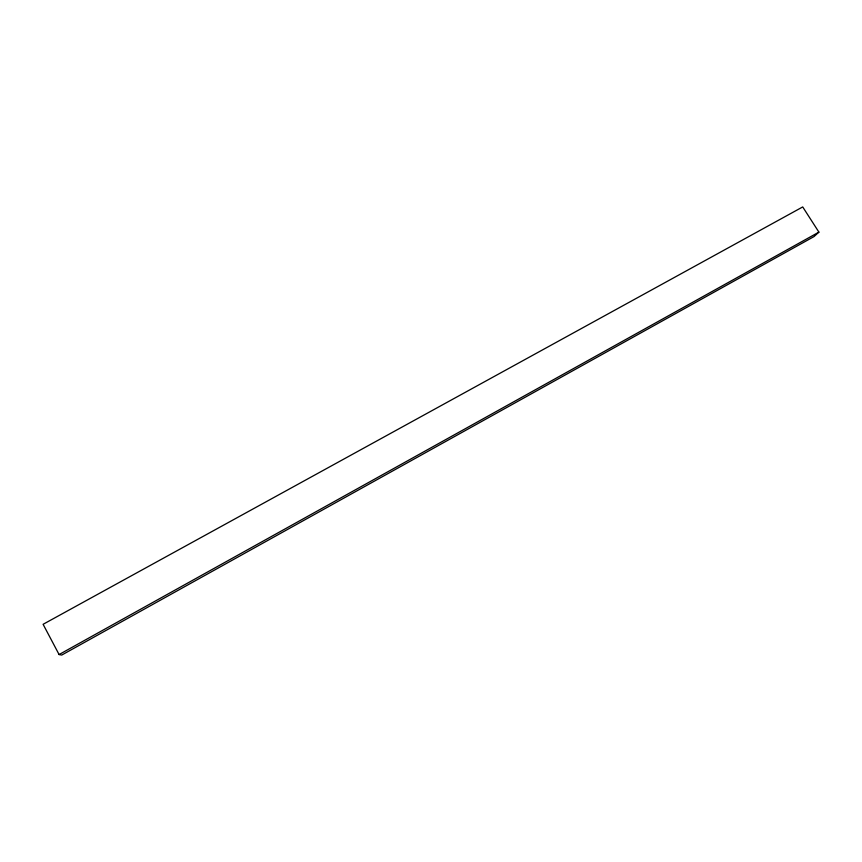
<?xml version="1.0" encoding="UTF-8"?>
<svg xmlns="http://www.w3.org/2000/svg" width="862" height="862" viewBox="0 0 862 862"><rect width="100%" height="100%" fill="white"/><g stroke="black" fill="none" stroke-linecap="round" stroke-linejoin="round"><path stroke-width="1.29" d="M818.9 232.126L814.04 236.565L61.73 655.066L59.09 654.549L43.1 624.303L802.716 206.934L818.9 232.126L59.09 654.549"/></g></svg>
